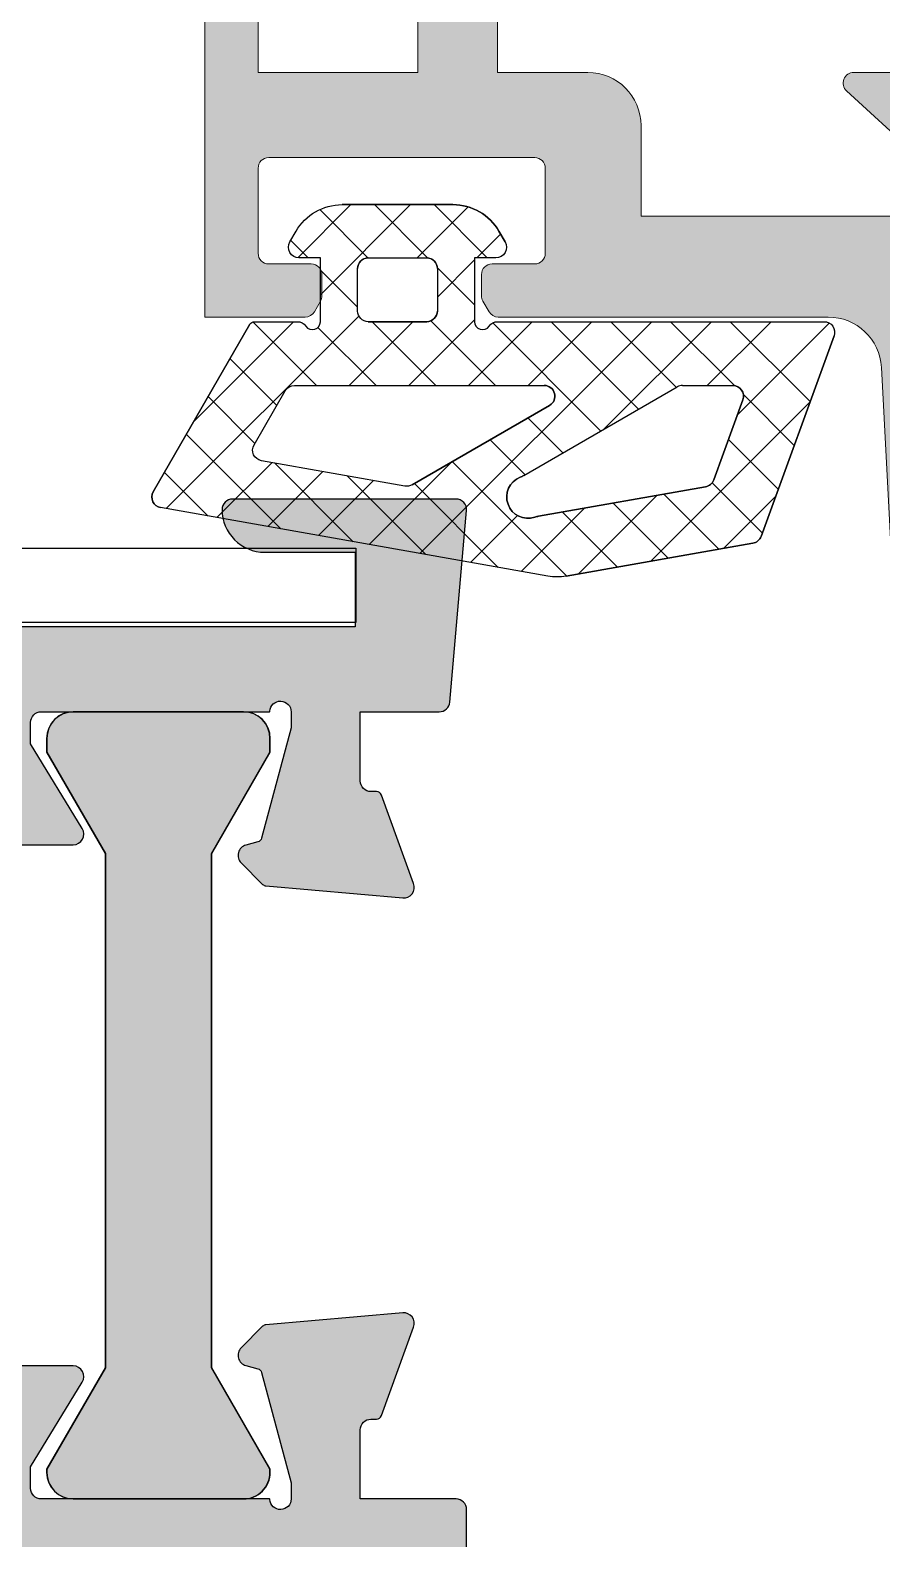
# Model space of a CAD drawing. Header units: millimetres. Extents: x 10785 to 11415, y 2273 to 2570.
# Drawn here: x 11037.8 to 11053.82, y 2416.03 to 2444.4 of the extents above; entities that cross this region are included whole.
import ezdxf

# ---------------------------------------------------------------- set-up
doc = ezdxf.new("R2010")
doc.units = ezdxf.units.MM
for name, color, linetype in [('aksesuar', 1, 'Continuous'), ('ALUMINIUM', 30, 'Continuous'), ('PROFIL', 7, 'Continuous')]:
    doc.layers.add(name, color=color, linetype=linetype)

# ---------------------------------------------------------------- blocks, each defined once
blk = doc.blocks.new('b')
h = blk.add_hatch(color=256)
h.set_gradient(color1=(214, 214, 214), color2=(219, 219, 219), one_color=1, tint=0.8600000143051147)
h.paths.add_polyline_path([(2646.547101994343, 1205.78941935912), (2646.284171005136, 1205.78941935912), (2646.284171005136, 1209.789420014771), (2647.447102328129, 1209.789420014771), (2647.765637000448, 1210.28942102805), (2648.084171672651, 1209.789420014771), (2649.247101133027, 1209.789420014771), (2649.565635805346, 1210.28942102805), (2649.884172340251, 1209.789420014771), (2651.484533965444, 1209.789420014771, 0.4144584005815912), (2651.684171145148, 1209.98994897796), (2651.684171145148, 1210.663027869394, 0.2906366341136341), (2651.568775114518, 1210.843722988641), (2649.984172170348, 1211.589420682343), (2649.984172170348, 1219.639419114741), (2651.484171845521, 1219.639419686943, 0.4149889046202579), (2651.684171145148, 1219.839948977959), (2651.684171145148, 1220.040256576753, 0.414009365229867), (2651.183683566902, 1220.539419448527), (2649.984172170348, 1220.539419448527), (2649.984172170348, 1221.639419442567), (2651.184171845533, 1221.639419686942, 0.414703886316654), (2651.684171145148, 1222.140256576752), (2651.684171145148, 1222.339948977959, 0.4134386449742135), (2651.484171845521, 1222.539419686943), (2648.684172516055, 1222.539419776353), (2648.684171845522, 1226.339419686945, 0.4142135623730951), (2648.484171845521, 1226.539419686945), (2617.467014562843, 1226.539419686945, 0.1995831311860368), (2617.3252287237, 1226.480475623301), (2616.442386010398, 1225.59763291003, 0.1982417804910131), (2616.384171845528, 1225.45657697447), (2616.384171505757, 1220.539419448527), (2618.268701791741, 1220.539419686945, 0.268859372195523), (2618.442245479393, 1220.640008477938), (2618.557800986988, 1220.840157804828, 0.1310469977491879), (2618.584171493837, 1220.939794764112), (2618.584171493837, 1221.339794764112, 0.4136643808691622), (2618.384171845544, 1221.539419686944), (2617.584173192539, 1221.539421475085), (2617.584173192539, 1224.675943957955, -0.1993239365105594), (2617.642455699094, 1224.817803937408), (2617.805197387868, 1224.980545626124, -0.1994547493340118), (2617.946913545348, 1225.039419686945), (2617.946912159539, 1225.039421117457), (2622.384171845544, 1225.039419686945, -0.4142135623730951), (2622.584171845544, 1224.839419686945), (2622.584172149429, 1224.839421457203), (2622.584172149429, 1221.539421475085), (2621.784171845538, 1221.539419686944, 0.4142135623730951), (2621.584171845537, 1221.339419686944), (2621.584171845539, 1220.939420548247, 0.1317438683313651), (2621.611002270236, 1220.839358214889), (2621.726436533735, 1220.639420180318, 0.2679499556816652), (2621.899641899341, 1220.539419686945), (2623.784170111037, 1220.539419448527), (2623.784170111037, 1221.639419442567), (2624.491351522542, 1221.639419686943, 0.2679506760184011), (2625.184174060287, 1222.039423522972), (2625.357799167129, 1222.340154621612, 0.5759384738389987), (2625.184171845532, 1222.639419686943), (2623.784170111037, 1222.639421469124), (2623.784170111037, 1224.839421457203), (2638.484173079349, 1224.839421457203), (2638.484173079349, 1222.639421469124), (2634.984173436947, 1222.639421469124), (2634.484172423638, 1222.139420455845), (2634.484172423638, 1219.738938810505, 0.4146286598288066), (2634.684936125244, 1219.539421147258), (2635.284936125249, 1219.539421147258, 0.4140747768093437), (2635.484170724936, 1219.740089193905), (2635.484170724936, 1221.039420461806), (2638.484173079349, 1221.039420461806), (2638.484173079349, 1210.288308909618, 0.4138983181613165), (2638.984744408129, 1209.789420014771), (2640.247103383131, 1209.789420014771), (2640.56563805545, 1210.28942102805), (2640.884172727652, 1209.789420014771), (2642.047100325442, 1209.789420014771), (2642.365634997644, 1210.28942102805), (2642.684173395253, 1209.789420014771), (2643.584170003749, 1209.789420014771), (2643.584170003749, 1208.089421039971), (2643.884171356745, 1207.789419686946), (2643.584170003749, 1207.489420196565), (2643.584170003749, 1205.78941935912), (2643.26563533143, 1205.289420208486), (2642.947100659258, 1205.78941935912), (2641.784173061438, 1205.78941935912), (2641.465638389149, 1205.289420208486), (2641.147099991656, 1205.78941935912), (2639.984172393837, 1205.78941935912), (2639.665637721636, 1205.289420208486), (2639.347103049345, 1205.78941935912), (2638.983599287282, 1205.78941935912, 0.4145288794315027), (2638.484173079349, 1205.288308909618), (2638.484173079349, 1194.539418912085), (2635.484170724936, 1194.539418912085), (2635.484170724936, 1195.840089193903, 0.4132334298319982), (2635.284171845538, 1196.039419686943), (2634.684171979644, 1196.039419686943, 0.4149181622605599), (2634.484172423638, 1195.838938810504), (2634.484172423638, 1189.939419275673), (2636.368701791661, 1189.939419686946, 0.2679499556808841), (2636.541907157266, 1190.039420180319), (2636.657591707413, 1190.239792624852, 0.1311052564870434), (2636.684171845522, 1190.339419686945), (2636.684171845522, 1190.739419403832, 0.4146747043699341), (2636.483857292658, 1190.939419439586), (2635.684171845532, 1190.939419686946, -0.4142135623730951), (2635.484171845531, 1191.139419686946), (2635.484171845531, 1192.739419546867, -0.4142137675073551), (2635.684171845532, 1192.939419686942), (2635.684170385248, 1192.939419767412), (2640.684171845533, 1192.939419686942, -0.4142135623730951), (2640.884171845533, 1192.739419686942), (2640.884172727652, 1192.739420107158), (2640.884171845533, 1191.139419686946, -0.4142135623730951), (2640.684171845533, 1190.939419686946), (2640.684173067457, 1190.939419439586), (2639.883857292681, 1190.939419439586, 0.4137529851687673), (2639.684171845543, 1190.739419686945), (2639.684171845545, 1190.339420089297, 0.1320589368773162), (2639.711126581615, 1190.239143385499), (2639.826436533752, 1190.0394201803, 0.2679499556516392), (2639.999641899346, 1189.939419686946), (2646.204198973456, 1189.939419275733, -0.3992223877262279), (2647.203735384241, 1188.991755598261), (2647.203736563541, 1188.991755715164), (2648.087499426541, 1172.128541211639, 0.3983628835058731), (2648.287203354332, 1171.939419686943), (2648.487203252274, 1171.939419686943, 0.2679493291720792), (2648.660408435093, 1172.039419686946, -0.5773502691498271), (2649.699638919599, 1172.03941968694, 0.2679491924248873), (2649.872844000354, 1171.939419686944), (2652.184172158458, 1171.939419584873), (2652.184172158458, 1169.739419596793), (2650.383981949874, 1169.739419596793, 0.4139354939131565), (2650.184171845533, 1169.539419686943, 0.4142135623723459), (2651.184171845533, 1168.539419686946), (2660.08417182845, 1168.539419686946, 0.4147801076305436), (2660.484171097552, 1168.940193236978), (2660.484171845532, 1171.839419686944, -0.4142135623730951), (2660.684171845533, 1172.039419686944), (2667.284171839668, 1172.039419686944, -0.4142135709698228), (2667.484171845538, 1171.839419686944), (2667.484172244854, 1171.839419754746), (2667.484172244854, 1169.739419596793), (2665.683981947468, 1169.739419596793, 0.4139354904074239), (2665.484171845521, 1169.539419686946, 0.4142135623730951), (2666.484171845521, 1168.539419686946), (2668.484171807524, 1168.539419686945, 0.4142136180198312), (2668.684171845522, 1168.739419686945), (2668.684171845521, 1173.339419677226, 0.4143631485069233), (2668.484069716845, 1173.539419660869), (2658.199539771982, 1173.539419660869, 0.2680989460242332), (2658.026329967267, 1173.439234386288), (2657.910967128028, 1173.239420316122, 0.1316534214684146), (2657.884171845527, 1173.139419686944), (2657.884171845527, 1172.739419715283, 0.4142136038745078), (2658.084171845528, 1172.539419686944), (2658.883896220697, 1172.539419497022, -0.4141706050509347), (2659.084171613045, 1172.3397246453), (2659.084171613045, 1170.139724645003, -0.4144850324566275), (2658.884291450138, 1169.939419722708), (2653.884291450138, 1169.939419722708, -0.4143887301055537), (2653.684171845544, 1170.139419686945), (2653.684171845544, 1172.339419653072, -0.4138099568549942), (2653.88389617335, 1172.539419496956), (2654.684171845533, 1172.539419686944, 0.4148996202468396), (2654.88417129714, 1172.739888042478), (2654.88417129714, 1173.139888042478, 0.1310578749696829), (2654.857376563065, 1173.239420316065), (2654.741653254017, 1173.439857686039, 0.2674080072588571), (2654.56859966431, 1173.539419660869), (2651.684171145148, 1173.539419660869), (2651.684171145148, 1174.936489199255, 0.2210008159641613), (2651.612729260214, 1175.089168886852), (2651.012383682206, 1175.592917976642, 0.6362782838734865), (2650.684171845544, 1175.439419686945), (2650.684170981236, 1174.139419572953), (2649.484171157041, 1174.139419572953), (2649.484171157041, 1189.939419275673), (2650.684170981236, 1189.939419275673), (2650.684171845544, 1188.639419686942, 0.6377071868712151), (2651.013006722184, 1188.486443955005), (2651.61272928638, 1188.989670508992, 0.222389035336705), (2651.684171145148, 1189.143408756666), (2651.684171145148, 1191.039419269713), (2651.184171994544, 1191.539419351669), (2650.184171845533, 1191.539419686944, -0.413685789843277), (2649.984172170348, 1191.739059234279), (2649.984172170348, 1203.989420554193), (2651.569331109418, 1204.735376987601, 0.2912393496214004), (2651.684171145148, 1204.916870086525), (2651.684171145148, 1205.58994897796, 0.4139687639710559), (2651.483809727356, 1205.78941935912), (2648.984172006439, 1205.78941935912), (2648.665637334146, 1205.289420208486), (2648.347100799241, 1205.78941935912), (2647.184171338835, 1205.78941935912), (2646.865636666662, 1205.289420208486)])
h.paths.add_polyline_path([(2648.484170993127, 1221.039420461806), (2647.384728572184, 1221.039420461806, -0.4150291059316938), (2647.184171845544, 1221.239419686943), (2647.184171338772, 1224.839869908579, 0.4135543810913977), (2646.984171845521, 1225.039419686945), (2640.184171887606, 1225.039419686945, 0.4148996269777279), (2639.984172393837, 1224.838951368891), (2639.984172393837, 1222.866230948378, 0.1988064529187521), (2640.015716178263, 1222.790718657281), (2641.424926065, 1221.381505047568, -0.6688741308650377), (2641.28472857218, 1221.039420461806), (2639.984172393837, 1221.039420461806), (2639.984172393837, 1211.589420682343), (2648.484170993127, 1211.589420682343)], flags=16)
h.paths.add_polyline_path([(2648.484170993127, 1203.989420554193), (2639.984172393837, 1203.989420554193), (2639.984172393837, 1194.539418912085), (2641.682926970519, 1194.539418912085, -0.4145782249375771), (2642.684171845532, 1193.539419686942), (2642.684173395253, 1193.539420610818), (2642.684173395253, 1191.839419773372), (2648.084434794812, 1191.839419773372, 0.6834650683983239), (2648.354703064243, 1192.534059907723), (2646.548906200195, 1194.192099609589, -0.682685391852462), (2646.683615120605, 1194.539418912085), (2648.484170993127, 1194.539418912085)], flags=16)
at = {"layer": 'ALUMINIUM', "color": 254, "linetype": 'Continuous', "lineweight": 15}
for p, q in [((2638.484173079349, 1194.539418912085), (2638.484173079349, 1205.289420208486)), ((2639.984172393837, 1194.539418912085), (2639.984172393837, 1203.989420554193)), ((2634.484172423638, 1189.939419275673), (2634.484172423638, 1195.839420429022)), ((2635.484170724936, 1195.839420429022), (2635.484170724936, 1194.539418912085)), ((2638.484173079349, 1194.539418912085), (2635.484170724936, 1194.539418912085)), ((2639.984172393837, 1194.539418912085), (2641.684171368724, 1194.539418912085)), ((2646.684170325643, 1194.539418912085), (2648.484170993127, 1194.539418912085)), ((2648.35470411674, 1192.534059754165), (2646.548905034847, 1194.192098921689)), ((2642.684173395253, 1193.539420610818), (2642.684173395253, 1191.839419773372)), ((2635.684170385248, 1192.939419767412), (2640.684173067457, 1192.939419767412)), ((2635.484170724936, 1192.739420107158), (2635.484170724936, 1191.139420031162)), ((2640.884172727652, 1192.739420107158), (2640.884172727652, 1191.139420031162)), ((2642.684173395253, 1191.839419773372), (2648.084171672651, 1191.839419773372)), ((2636.484172751552, 1190.939419439586), (2635.684170385248, 1190.939419439586)), ((2639.884170701152, 1190.939419439586), (2640.684173067457, 1190.939419439586)), ((2636.684172411747, 1190.739419779333), (2636.684172411747, 1190.339419527503)), ((2639.68417104084, 1190.739419779333), (2639.68417104084, 1190.339419527503)), ((2636.65737639863, 1190.239419697376), (2636.541907300539, 1190.039420037123)), ((2639.710967053928, 1190.239419697376), (2639.826436152048, 1190.039420037123)), ((2636.368703653432, 1189.939419275673), (2634.484172423638, 1189.939419275673)), ((2639.999643524446, 1189.939419275673), (2646.205105443843, 1189.939419275673)), ((2648.087477867848, 1172.12895257637), (2647.203736563541, 1188.991755715164))]:
    blk.add_line(p, q, dxfattribs=at)
for centre, radius, start, end in [((2641.684171845532, 1193.539419686942), 1, 0, 90), ((2646.684171845531, 1194.339419686943), 0.1999999999999932, 90, 227.4425899741136), ((2635.684171845532, 1192.739419686942), 0.2000000000000455, 90, 180), ((2640.684171845533, 1192.739419686942), 0.2000000000000455, 0, 90), ((2635.684171845532, 1191.139419686946), 0.2000000000000455, 180, 270), ((2640.684171845533, 1191.139419686946), 0.2000000000002728, 270, 0), ((2636.484171845521, 1190.739419686945), 0.2000000000000455, 0, 90), ((2639.884171845544, 1190.739419686945), 0.2000000000000455, 90, 180), ((2636.484171845521, 1190.339419686945), 0.2000000000002728, 330.0000000014182, 0), ((2639.884171845544, 1190.339419686945), 0.1999999999998922, 180, 209.9999999986435), ((2636.368701791661, 1190.139419686946), 0.2000000000000455, 270, 330.0000000014182), ((2639.999641899346, 1190.139419686946), 0.2000000000000455, 209.9999999985815, 270), ((2646.205105847132, 1188.939419686943), 1, 2.999999999979811, 90)]:
    blk.add_arc(centre, radius, start, end, dxfattribs=at)

msp = doc.modelspace()

# ---------------------------------------------------------------- hatches: boundary and pattern name
at = {"layer": 'aksesuar'}
h = msp.add_hatch(color=0, dxfattribs=at)
h.set_gradient(color1=(214, 214, 214), color2=(232, 232, 232), one_color=1, tint=0.9100000262260437)
edge = h.paths.add_edge_path(flags=16)
edge.add_line((11008.20849462309, 2466.596003947521), (11008.20849469682, 2473.680317644979))
edge.add_line((11008.20849469682, 2473.680317644979), (11016.7084942274, 2473.680317644979))
edge.add_line((11016.7084942274, 2473.680317644979), (11016.70849450573, 2465.730318440429))
edge.add_arc((11017.70849452383, 2465.730318650384), 1.000000018102195, 180.0000120295148, 270.0000013102825)
edge.add_line((11017.7084945467, 2464.730318632282), (11022.60849468232, 2464.730318878795))
edge.add_line((11022.60849468232, 2464.730318878795), (11022.60849468232, 2436.880318691039))
edge.add_line((11022.60849468232, 2436.880318691039), (11008.20849469682, 2436.880318691039))
edge.add_line((11008.20849469682, 2436.880318691039), (11008.20849469682, 2464.730318878795))
edge.add_line((11008.20849469682, 2464.730318878795), (11009.50849453665, 2464.73031863228))
edge.add_arc((11009.50849470617, 2464.930318522062), 0.199999889782173, 269.9999514335813, 405.000039459331)
edge.add_line((11009.64991588708, 2465.07173989776), (11008.26707318774, 2466.454582597106))
edge.add_arc((11008.40849481585, 2466.596003954071), 0.2000001927641131, 180.0000018764272, 224.9999450721918, ccw=False)
edge = h.paths.add_edge_path()
edge.add_line((11030.30952584752, 2435.580319036746), (11030.30952582306, 2436.408745598148))
edge.add_arc((11030.10952601782, 2436.408745693918), 0.1999998052354507, 359.9999725641396, 405.0000146371132)
edge.add_line((11030.25094720021, 2436.550166948564), (11029.47937428223, 2437.321739808353))
edge.add_arc((11029.33795370187, 2437.180320055141), 0.1999983178609902, 44.99983244286991, 90.00022060425665)
edge.add_line((11029.33795293182, 2437.380318373), (11024.20849452551, 2437.380317841673))
edge.add_line((11024.20849452551, 2437.380317841673), (11024.20849452551, 2442.83031882813))
edge.add_line((11024.20849452551, 2442.83031882813), (11027.30849461449, 2442.83031882813))
edge.add_line((11027.30849461449, 2442.83031882813), (11027.30849460249, 2442.630318471721))
edge.add_arc((11027.50849458449, 2442.630318538655), 0.1999999819971466, 180.0000191749564, 270.0000058402935)
edge.add_line((11027.50849460487, 2442.430318556657), (11027.91209189539, 2442.430318556657))
edge.add_arc((11027.91209204148, 2442.630317383766), 0.1999988271093372, 269.9999581501658, 290.0000765887024)
edge.add_line((11027.98049592021, 2442.442380053203), (11030.27689867629, 2443.278202214809))
edge.add_arc((11030.20849440527, 2443.466140884325), 0.2000002194849984, 290.0000510017593, 359.9999947951634)
edge.add_line((11030.40849462475, 2443.466140866156), (11030.40849462475, 2444.530318596145))
edge.add_arc((11030.2084946591, 2444.530318549608), 0.1999999656560184, 1.333185604823e-05, 110.0000224728425)
edge.add_line((11030.14009056846, 2444.718257014663), (11029.07689860384, 2444.331286819903))
edge.add_arc((11029.00849462526, 2444.519225383026), 0.2000000194856255, 179.9999747252757, 289.99998269942273, ccw=False)
edge.add_line((11028.80849460577, 2444.519225471251), (11028.80849460578, 2446.557113405152))
edge.add_arc((11028.60849445527, 2446.557113416416), 0.2000001505089236, 359.9999967731857, 419.999980316424)
edge.add_line((11028.70849459003, 2446.730318593163), (11028.40849460101, 2446.903523548346))
edge.add_arc((11028.30849497136, 2446.730320153106), 0.1999983551235012, 59.99985045010855, 90.00011060534418)
edge.add_line((11028.30849458528, 2446.930318508229), (11027.50849460487, 2446.930318508229))
edge.add_arc((11027.50849452417, 2446.730318586552), 0.1999999216779131, 89.99997687951365, 179.9999981051062)
edge.add_line((11027.30849460249, 2446.730318593166), (11027.30849460249, 2445.229389769958))
edge.add_arc((11027.50849333801, 2445.229389597393), 0.1999987355176738, 179.9999505634029, 195.0000481819571)
edge.add_line((11027.31530943768, 2445.177625953189), (11027.50167976971, 2444.482082455384))
edge.add_arc((11027.30849468154, 2444.430318559595), 0.1999999479965347, -105.00002972955252, 15.000029726042214, ccw=False)
edge.add_line((11027.25673078574, 2444.237133471428), (11026.56118724793, 2444.423503657907))
edge.add_arc((11026.5094226384, 2444.230316695903), 0.2000019427126058, 74.99991170595315, 89.99977080508609)
edge.add_line((11026.50942343845, 2444.430318638614), (11025.30756575878, 2444.430318638614))
edge.add_arc((11025.30756656562, 2444.230316588909), 0.2000020497068446, 90.00023113899996, 105.0000842587352)
edge.add_line((11025.255801942, 2444.423503657907), (11024.56025841511, 2444.237133471428))
edge.add_arc((11024.50849449483, 2444.430318502168), 0.1999998988620254, 179.9999609110746, 285.00004076145643, ccw=False)
edge.add_line((11024.30849459597, 2444.430318638614), (11024.30849458841, 2454.130318491736))
edge.add_line((11024.30849458841, 2454.130318491736), (11024.0084946324, 2454.430318447778))
edge.add_line((11024.0084946324, 2454.430318447778), (11024.30849458841, 2454.730318520236))
edge.add_line((11024.30849458841, 2454.730318520236), (11024.30849459597, 2464.430318526855))
edge.add_arc((11024.50849457538, 2464.430318558326), 0.1999999794122606, 74.99998931119421, 180.0000090158749, ccw=False)
edge.add_line((11024.56025841511, 2464.623503694041), (11025.255801942, 2464.437133274732))
edge.add_arc((11025.30756644014, 2464.630326223841), 0.2000076969871159, 255.0003864342208, 269.9998048118035)
edge.add_line((11025.30756575878, 2464.430318526855), (11026.50942343845, 2464.430318526855))
edge.add_arc((11026.50942276387, 2464.630326116872), 0.2000075900179658, 270.000193245225, 284.9996175999073)
edge.add_line((11026.56118724793, 2464.437133274732), (11027.25673078574, 2464.623503694041))
edge.add_arc((11027.30849461629, 2464.430318540626), 0.1999999941338569, -15.00000683314721, 105.00000683591281, ccw=False)
edge.add_line((11027.50167976971, 2464.378554710084), (11027.31530943768, 2463.683011212281))
edge.add_arc((11027.50849432496, 2463.63124743813), 0.1999997224676373, 164.9999890377828, 180.0000122092013)
edge.add_line((11027.30849460249, 2463.631247395512), (11027.30849460249, 2462.130318572304))
edge.add_arc((11027.50849461152, 2462.130318549851), 0.2000000090262032, 179.9999935678068, 269.9999980970359)
edge.add_line((11027.50849460487, 2461.930318540825), (11028.30849458528, 2461.930318540825))
edge.add_arc((11028.30849459597, 2462.130318296943), 0.19999975611761, 269.9999969383254, 300.0000420057357)
edge.add_line((11028.40849460101, 2461.957113500708), (11028.70849459003, 2462.130318572306))
edge.add_arc((11028.60849466615, 2462.303523627302), 0.1999999396273858, 299.9999848034581, 360.000004755378)
edge.add_line((11028.80849460578, 2462.303523643901), (11028.80849460577, 2464.341411694217))
edge.add_arc((11029.00849469715, 2464.341411679766), 0.2000000913812931, 70.00004671498402, 179.9999958600829, ccw=False)
edge.add_line((11029.07689860384, 2464.529350345565), (11030.14009056846, 2464.14238003439))
edge.add_arc((11030.20849460272, 2464.330318579958), 0.2000000220320927, 250.0000005925483, 359.9999969534209)
edge.add_line((11030.40849462475, 2464.330318569323), (11030.40849462475, 2465.394496299313))
edge.add_arc((11030.20849423575, 2465.394496162443), 0.20000038900795, 3.921039132336882e-05, 69.99991499294657)
edge.add_line((11030.27689867629, 2465.58243495066), (11028.52999142549, 2466.218256964371))
edge.add_arc((11028.4615884345, 2466.030324668442), 0.1999937924772159, 69.99966908294738, 90.00029617892324)
edge.add_line((11028.46158740067, 2466.230318460917), (11018.2084944733, 2466.230318193341))
edge.add_line((11018.2084944733, 2466.230318193341), (11018.20849456719, 2474.097475791376))
edge.add_arc((11018.00849479256, 2474.097475958022), 0.1999997746371274, 359.9999522592619, 404.9999946878386)
edge.add_line((11018.14991600255, 2474.238897141792), (11017.26707332369, 2475.121740053477))
edge.add_arc((11017.12565142177, 2474.980317109716), 0.200001508408171, 45.00021104481115, 89.99984200919765)
edge.add_line((11017.12565197326, 2475.180318618124), (11007.79133715555, 2475.180318618124))
edge.add_arc((11007.79133783825, 2474.980316792957), 0.2000018251681596, 90.00019557846437, 134.9997513687849)
edge.add_line((11007.64991580512, 2475.121740053476), (11006.76707335911, 2474.238897141793))
edge.add_arc((11006.90849272285, 2474.097476722773), 0.199997928380433, 134.9997862285208, 180.0002668284134)
edge.add_line((11006.70849479447, 2474.097475791376), (11006.70849479447, 2431.880318380451))
edge.add_arc((11006.90849460459, 2431.880318275505), 0.1999998101183915, 179.9999699352823, 270.0000300608094)
edge.add_line((11006.90849470952, 2431.680318465387), (11009.3930247217, 2431.680318465387))
edge.add_arc((11009.39302440654, 2431.880318432983), 0.1999999675967379, 270.0000902861591, 329.9999913124268)
edge.add_line((11009.56622944407, 2431.780318422922), (11009.68169972467, 2431.980318337984))
edge.add_arc((11009.50849447196, 2432.080317999681), 0.1999999797637138, 330.0001085627338, 360.0002181520684)
edge.add_line((11009.70849445172, 2432.080318761175), (11009.70849445172, 2432.480318591302))
edge.add_arc((11009.50849477695, 2432.480318831601), 0.1999996747649809, 359.9999311592696, 450.0000688425542)
edge.add_line((11009.50849453665, 2432.680318506366), (11008.30849458063, 2432.680318506365))
edge.add_arc((11008.30849462577, 2432.880318466573), 0.1999999602084073, 180.0000129329421, 269.9999870683606, ccw=False)
edge.add_line((11008.10849466556, 2432.880318421429), (11008.10849466556, 2435.18031837598))
edge.add_arc((11008.30849490378, 2435.180318518483), 0.2000002382224834, 90.00009257563721, 180.0000408240514, ccw=False)
edge.add_line((11008.30849458063, 2435.380318756705), (11015.10849448673, 2435.380318756705))
edge.add_arc((11015.10849422027, 2435.180318342351), 0.2000004143539902, 9.633863896851835e-06, 89.99992366593978, ccw=False)
edge.add_line((11015.30849463462, 2435.18031837598), (11015.30849463463, 2432.880318421429))
edge.add_arc((11015.10849449828, 2432.880318642715), 0.2000001363501512, 269.9999966909108, 359.99993660620976, ccw=False)
edge.add_line((11015.10849448673, 2432.680318506365), (11013.90849453072, 2432.680318506366))
edge.add_arc((11013.90849451173, 2432.480318610272), 0.1999998960938565, 89.9999945610427, 180.0000054345279)
edge.add_line((11013.70849461564, 2432.480318591302), (11013.70849461564, 2432.080318761175))
edge.add_arc((11013.90849518666, 2432.080318561371), 0.2000005710159491, 179.9999427606739, 209.9999794501604)
edge.add_line((11013.73528957552, 2431.980318337986), (11013.85075962322, 2431.780318422922))
edge.add_arc((11014.02396490264, 2431.880318851937), 0.2000003865495747, 210.0000779821392, 269.9999071180169)
edge.add_line((11014.02396457842, 2431.680318465388), (11017.20849452623, 2431.680318465387))
edge.add_arc((11017.20849447601, 2432.68031855658), 1.000000091193053, 270.0000028775161, 359.9999971229529)
edge.add_line((11018.2084945672, 2432.680318506366), (11018.20849456719, 2432.880318421429))
edge.add_arc((11018.00849498529, 2432.880318754588), 0.1999995819055291, 359.9999045568705, 450.0000954465168)
edge.add_line((11018.00849465212, 2433.080318336493), (11016.7084942274, 2433.080317695643))
edge.add_line((11016.7084942274, 2433.080317695643), (11016.70849450573, 2435.18031837598))
edge.add_arc((11016.90849501681, 2435.180318245635), 0.2000005110708021, 90.0001040391823, 179.9999626589296, ccw=False)
edge.add_line((11016.90849465364, 2435.380318756705), (11028.10952582603, 2435.380318756704))
edge.add_arc((11028.10952545268, 2435.180318380979), 0.2000003757250257, -1.43228510296467e-06, 89.99989304315648, ccw=False)
edge.add_line((11028.3095258284, 2435.18031837598), (11028.30952582841, 2433.380318674748))
edge.add_arc((11028.10952616313, 2433.380318424969), 0.1999996652840419, -90.00009657055381, 7.155647642775875e-05, ccw=False)
edge.add_line((11028.10952582603, 2433.180318759685), (11027.10952581416, 2433.180318759686))
edge.add_arc((11027.10952617488, 2432.98031839659), 0.2000003630961885, 90.00010333896131, 180.0000050499068)
edge.add_line((11026.90952581178, 2432.980318378962), (11026.90952581178, 2431.78031842292))
edge.add_arc((11027.10952588925, 2431.780318585323), 0.2000000774667868, 180.0000465249702, 269.9999784876742)
edge.add_line((11027.10952581416, 2431.580318507856), (11028.0084945895, 2431.580318381095))
edge.add_line((11028.0084945895, 2431.580318381095), (11028.00849459626, 2430.280318594284))
edge.add_arc((11027.8084948205, 2430.280318454976), 0.1999997757543382, -90.00006492198332, 3.9908948110678466e-05, ccw=False)
edge.add_line((11027.80849459388, 2430.080318679221), (11027.70540720303, 2430.080318679218))
edge.add_arc((11027.7054075586, 2429.980318157774), 0.1000005214450011, 90.0002037280884, 159.9997838288908)
edge.add_line((11027.61143793557, 2430.014520704989), (11027.00513706499, 2428.348722478944))
edge.add_arc((11027.19307584843, 2428.280318553824), 0.2000002082289846, 160.0000532791735, 274.9999197526612)
edge.add_line((11027.21050673608, 2428.081079382355), (11029.78239238491, 2428.306090325808))
edge.add_arc((11029.77367653924, 2428.405709576246), 0.09999980511861971, 275.000165862891, 315.0003342309233)
edge.add_line((11029.84438749204, 2428.334999448416), (11030.2482854164, 2428.738897372762))
edge.add_arc((11030.1068642727, 2428.880318651379), 0.1999997948232684, 314.9999726683371, 435.000043259533)
edge.add_line((11030.15862788276, 2429.073503657534), (11029.93555690981, 2429.13327550185))
edge.add_arc((11029.96143860225, 2429.229868034213), 0.09999989655781079, 195.0001258995036, 255.0001099165716, ccw=False)
edge.add_line((11029.86484617641, 2429.203985944227), (11029.30849470951, 2431.280318890715))
edge.add_line((11029.30849470951, 2431.280318890715), (11029.30849462625, 2431.580318507856))
edge.add_arc((11029.50849461203, 2431.580318564654), 0.1999999857850074, 2.7640512447484866, 180.0000162713492, ccw=False)
edge.add_arc((11029.71838349181, 2431.590451874546), 0.01013336668925284, 182.7642286837663, 269.9997099986193)
edge.add_line((11029.71838344052, 2431.580318507857), (11034.0084946093, 2431.580318507857))
edge.add_arc((11034.00849472305, 2431.380318706566), 0.1999998012912466, -3.259351370843433e-05, 90.00003258856322, ccw=False)
edge.add_line((11034.20849452434, 2431.380318592793), (11034.20849452435, 2430.980318762667))
edge.add_arc((11034.19836152657, 2430.980318246058), 0.01013299778946678, -31.399337542226817, 0.0029211032851890195, ccw=False)
edge.add_line((11034.20701061595, 2430.975038956611), (11033.23615393416, 2429.384520487472))
edge.add_arc((11033.40686398767, 2429.280318552364), 0.199999914120992, 148.5999820492299, 270.0000211534528)
edge.add_line((11033.40686406151, 2429.080318638243), (11034.36381669908, 2429.080318638241))
edge.add_arc((11034.36381712222, 2430.080317803292), 0.9999991650511272, 269.999975755388, 328.6000269772752)
edge.add_line((11035.21736745214, 2429.559309008355), (11036.00849496951, 2430.855382476951))
edge.add_line((11036.00849496951, 2430.855382476951), (11036.79962169755, 2429.559309008355))
edge.add_arc((11037.65317211605, 2430.080317961141), 0.9999993229000868, 211.399978098034, 270.0000191686776)
edge.add_line((11037.6531724506, 2429.080318638241), (11038.61012508817, 2429.08031863824))
edge.add_arc((11038.61012517554, 2429.280318610091), 0.1999999718508985, 269.9999749704324, 391.3999884802899)
edge.add_line((11038.78083533192, 2429.384520487471), (11037.80997853371, 2430.975038956613))
edge.add_arc((11037.8186287985, 2430.980318576403), 0.01013417317450035, 179.998946915125, 211.3974694609226, ccw=False)
edge.add_line((11037.80849462532, 2430.980318762667), (11037.80849462532, 2431.380318592793))
edge.add_arc((11038.00849450739, 2431.380318625791), 0.1999998820663079, 89.99999055078041, 180.0000094531279, ccw=False)
edge.add_line((11038.00849454037, 2431.580318507857), (11042.2986057674, 2431.580318507856))
edge.add_arc((11042.29860570522, 2431.590451874496), 0.01013336663961845, 270.0003515467041, 357.2357715968679)
edge.add_arc((11042.50849450511, 2431.580318650488), 0.1999999019037644, -4.08609358260037e-05, 177.2359722129198, ccw=False)
edge.add_line((11042.70849440702, 2431.580318507856), (11042.70849383261, 2431.280318890715))
edge.add_line((11042.70849383261, 2431.280318890715), (11042.15214279867, 2429.203985944227))
edge.add_arc((11042.05555094908, 2429.229867351444), 0.09999916322724345, 284.99983346697843, 345.00016651607166, ccw=False)
edge.add_line((11042.08143235627, 2429.13327550185), (11041.85836126692, 2429.073503657533))
edge.add_arc((11041.9101249653, 2428.880318627711), 0.1999998405419844, 104.9999794252092, 225.0000046457193)
edge.add_line((11041.76870373329, 2428.738897372761), (11042.17260165765, 2428.334999448415))
edge.add_arc((11042.24331282409, 2428.405709981749), 0.1000002429201152, 224.9997435017384, 264.9996327748808)
edge.add_line((11042.23459659015, 2428.306090325807), (11044.80648242816, 2428.081079382355))
edge.add_arc((11044.82391336038, 2428.280318519639), 0.2000001780598161, 265.0000666722127, 379.9999602881097)
edge.add_line((11045.01185209927, 2428.348722478944), (11044.40555135964, 2430.014520704989))
edge.add_arc((11044.31158155797, 2429.980317902645), 0.1000007765747484, 20.0003185249292, 89.99986067589664)
edge.add_line((11044.31158180114, 2430.080318679219), (11044.20849470133, 2430.08031867922))
edge.add_arc((11044.20849424534, 2430.280318138315), 0.1999994590958418, 179.9998693746543, 270.0001306296448, ccw=False)
edge.add_line((11044.00849478625, 2430.280318594283), (11044.00849534949, 2431.580318381095))
edge.add_line((11044.00849534949, 2431.580318381095), (11045.49353549757, 2431.580318507856))
edge.add_arc((11045.49353547083, 2431.780318232406), 0.1999997245502889, 270.0000076607801, 355.0000849254148)
edge.add_line((11045.69277416188, 2431.762887403181), (11046.00773361747, 2435.362887271306))
edge.add_arc((11045.80849434322, 2435.38031834494), 0.2000003268293402, 355.0000297350587, 449.9999586709729)
edge.add_line((11045.80849448749, 2435.58031867177), (11041.60952579715, 2435.58031867177))
edge.add_arc((11041.60952602259, 2435.380318464091), 0.2000002076785907, 90.00006458277251, 179.9999753574768)
edge.add_arc((11042.20952567718, 2435.380318493061), 0.7999998622696126, 179.9999959141397, 270.0000236944742)
edge.add_line((11042.20952600802, 2434.580318630791), (11043.9095255621, 2434.580318872833))
edge.add_line((11043.9095255621, 2434.580318872833), (11043.9095255621, 2433.180319388414))
edge.add_line((11043.9095255621, 2433.180319388414), (11030.30952584752, 2433.180319388414))
edge.add_line((11030.30952584752, 2433.180319388414), (11030.30952584752, 2434.580318872833))
edge.add_line((11030.30952584752, 2434.580318872833), (11031.60952585303, 2434.580318630791))
edge.add_arc((11031.60952588348, 2434.780318578178), 0.1999999473863352, 269.9999912772942, 404.9999996186369)
edge.add_line((11031.75094720346, 2434.92173989627), (11031.15094722543, 2435.521740107122))
edge.add_arc((11031.00952512658, 2435.380316687932), 0.2000019838385846, 45.0002674599153, 89.99981894113252)
edge.add_line((11031.0095257586, 2435.580318671769), (11030.30952584752, 2435.580319036746))
h = msp.add_hatch(color=0, dxfattribs=at)
h.set_gradient(color1=(214, 214, 214), color2=(232, 232, 232), one_color=1, tint=0.9100000262260437)
h.paths.add_polyline_path([(11031.20849474152, 2415.280318130756), (11043.80849382662, 2415.280318130756), (11043.80849382662, 2412.080319841409), (11031.20849474152, 2412.080319841409)], flags=16)
edge = h.paths.add_edge_path()
edge.add_line((11045.30849469982, 2412.246003513152), (11045.30849469982, 2414.714633043605))
edge.add_arc((11045.50849568807, 2414.714633173216), 0.2000009882449164, 135.0001493210299, 180.0000371308625, ccw=False)
edge.add_line((11045.36707326447, 2414.856054859682), (11045.94991583791, 2415.43889696745))
edge.add_arc((11045.80849518067, 2415.580317922269), 0.1999992218891973, 314.9999397187818, 360.0002467333712)
edge.add_line((11046.00849440256, 2415.580318783528), (11046.00849440256, 2416.580318358844))
edge.add_arc((11045.80849520857, 2416.580319079923), 0.1999991939860587, 359.9997934253327, 450.0002065766216)
edge.add_line((11045.80849448749, 2416.780318273908), (11044.00849534949, 2416.780317445302))
edge.add_line((11044.00849534949, 2416.780317445302), (11044.00849478625, 2418.080318187481))
edge.add_arc((11044.20849370171, 2418.080319187082), 0.1999989154658077, 89.99971363005602, 180.000286366166, ccw=False)
edge.add_line((11044.20849470133, 2418.280318102545), (11044.31158180114, 2418.280318102544))
edge.add_arc((11044.31158086944, 2418.380319620375), 0.1000015178351991, 270.0005338123721, 339.9996680211538)
edge.add_line((11044.40555135964, 2418.346116542435), (11045.01185209927, 2420.011914302821))
edge.add_arc((11044.82391369278, 2420.080318517184), 0.1999999529419976, 339.9999384805492, 455.0000345591284)
edge.add_line((11044.80648242816, 2420.279557399409), (11042.23459659015, 2420.054546455956))
edge.add_arc((11042.24331151899, 2419.954928459801), 0.09999847570141156, 94.99970518450229, 135.0002115420544)
edge.add_line((11042.17260165765, 2420.02563779901), (11041.76870373329, 2419.621740340324))
edge.add_arc((11041.91012566223, 2419.480318734415), 0.2000005815085163, 135.0000654371981, 254.9998707553048)
edge.add_line((11041.85836126692, 2419.28713312423), (11042.08143235627, 2419.227361279914))
edge.add_arc((11042.05555213753, 2419.130770618769), 0.0999977076864787, 14.999351980353424, 75.00064803770192, ccw=False)
edge.add_line((11042.15214279867, 2419.156650837538), (11042.70849383261, 2417.080318798328))
edge.add_line((11042.70849383261, 2417.080318798328), (11042.70849440702, 2416.780318273907))
edge.add_arc((11042.50849450512, 2416.780318449727), 0.1999999019000549, 182.7640277860985, 359.99994963127915, ccw=False)
edge.add_arc((11042.29860627022, 2416.77018548407), 0.01013278985038933, 2.762923351851081, 90.00284320685742)
edge.add_line((11042.2986057674, 2416.780318273908), (11038.00849454037, 2416.780318273908))
edge.add_arc((11038.00849505103, 2416.980318699616), 0.2000004257085615, 180.0001462881533, 269.9998537076779, ccw=False)
edge.add_line((11037.80849462532, 2416.980318188972), (11037.80849462532, 2417.380318950421))
edge.add_arc((11037.81862982688, 2417.380318381962), 0.01013520157864629, 148.6041644471086, 179.9967864203196, ccw=False)
edge.add_line((11037.80997853371, 2417.385598290815), (11038.78083533192, 2418.976116294293))
edge.add_arc((11038.61012491341, 2419.080318330721), 0.2000002784646157, 328.6000117549943, 449.999949932537)
edge.add_line((11038.61012508817, 2419.280318609185), (11037.6531724506, 2419.280318609183))
edge.add_arc((11037.65317260713, 2418.280318411179), 1.000000198004159, 90.0000089684474, 148.5999937647947)
edge.add_line((11036.79962169755, 2418.801328239069), (11036.00849496951, 2417.505255212093))
edge.add_line((11036.00849496951, 2417.505255212093), (11035.21736745214, 2418.801328239069))
edge.add_arc((11034.36381663115, 2418.280318569047), 1.000000040135673, 31.40000115927859, 89.99999610810461)
edge.add_line((11034.36381669908, 2419.280318609183), (11033.40686406151, 2419.280318609184))
edge.add_arc((11033.4068642498, 2419.080318388451), 0.200000220732716, 90.0000539434561, 211.4000177167692)
edge.add_line((11033.23615393416, 2418.976116294293), (11034.20701061596, 2417.385598290815))
edge.add_arc((11034.19836049863, 2417.380318712467), 0.01013402572233222, 0.0013453477728262442, 31.39770378479892, ccw=False)
edge.add_line((11034.20849452435, 2417.380318950421), (11034.20849452434, 2416.980318188972))
edge.add_arc((11034.00849417941, 2416.980318618838), 0.2000003449310568, 270.0001231524672, 359.99987685274385, ccw=False)
edge.add_line((11034.0084946093, 2416.780318273908), (11029.71838344052, 2416.780318273908))
edge.add_arc((11029.71838292681, 2416.770185484028), 0.01013278989277568, 89.99709524721001, 177.237076422854)
edge.add_arc((11029.50849461203, 2416.780318535562), 0.199999985785062, 180.0000749585915, 357.2359487555712, ccw=False)
edge.add_line((11029.30849462625, 2416.780318273907), (11029.30849470951, 2417.080318798328))
edge.add_line((11029.30849470951, 2417.080318798328), (11029.86484617641, 2419.156650837538))
edge.add_arc((11029.96143741378, 2419.130769936024), 0.09999844098764607, 104.9994085759403, 165.000355606879, ccw=False)
edge.add_line((11029.93555690981, 2419.227361279914), (11030.15862788276, 2419.28713312423))
edge.add_arc((11030.10686357577, 2419.48031871075), 0.200000535792359, 285.0001065615136, 404.999957247146)
edge.add_line((11030.2482854164, 2419.621740340324), (11029.84438749204, 2420.02563779901))
edge.add_arc((11029.77367784432, 2419.954928865286), 0.09999803792326367, 44.99971072568737, 85.00049617673275)
edge.add_line((11029.78239238491, 2420.054546455956), (11027.21050673608, 2420.279557399409))
edge.add_arc((11027.19307551602, 2420.080318483004), 0.199999983107674, 84.99997901449547, 200.0000479536698)
edge.add_line((11027.00513706499, 2420.011914302821), (11027.61143793557, 2418.346116542435))
edge.add_arc((11027.70540824713, 2418.380319365246), 0.1000012627067818, 200.0002296253176, 269.9994017811615)
edge.add_line((11027.70540720303, 2418.280318102544), (11027.80849459388, 2418.280318102545))
edge.add_arc((11027.80849536414, 2418.080318870429), 0.1999992321170778, -0.00019565116679132188, 90.0002206631599, ccw=False)
edge.add_line((11028.00849459626, 2418.080318187481), (11028.0084945895, 2416.780317445302))
edge.add_line((11028.0084945895, 2416.780317445302), (11026.90849459549, 2416.780317445302))
edge.add_line((11026.90849459549, 2416.780317445302), (11026.90849459776, 2415.645533450838))
edge.add_arc((11027.40849526296, 2415.645533285292), 0.5000006652024647, 179.9999810297891, 232.32038205778)
edge.add_line((11027.10287208817, 2415.249812246888), (11027.78624560344, 2414.722030506085))
edge.add_arc((11027.90849475206, 2414.880318592599), 0.1999999316746555, 232.3203519759791, 389.4070338137598)
edge.add_line((11028.08272540046, 2414.978520699635), (11027.96797224427, 2415.182116360782))
edge.add_arc((11028.14220266316, 2415.280318506214), 0.1999997505760099, 69.99986177046122, 209.4070756821378, ccw=False)
edge.add_line((11028.21060705992, 2415.46825663096), (11029.33790409424, 2415.057954761304))
edge.add_arc((11029.20849403513, 2414.574991435286), 0.5000005376770289, -1.9942047288168396e-05, 74.99995285504332, ccw=False)
edge.add_line((11029.7084945728, 2414.574991261259), (11029.7084945728, 2412.385645295498))
edge.add_arc((11029.20849494161, 2412.385645357223), 0.4999996311921844, 284.99996743850045, 359.9999929268315, ccw=False)
edge.add_line((11029.33790409424, 2411.902682726776), (11028.16025839966, 2411.58713313466))
edge.add_arc((11028.10849490165, 2411.780318685591), 0.2000002920365989, 180.0000432334813, 284.9998853416603, ccw=False)
edge.add_line((11027.90849460962, 2411.780318534678), (11027.90849460962, 2412.080318872934))
edge.add_arc((11027.70849462582, 2412.080318553036), 0.1999999838090135, 9.164410622742743e-05, 120.0000140304591)
edge.add_line((11027.6084945915, 2412.253523595283), (11027.15849459347, 2411.993715580436))
edge.add_arc((11027.4084932225, 2411.560703675027), 0.4999986247437767, 119.9999095815023, 180.0000953169697)
edge.add_line((11026.90849459776, 2411.560702843232), (11026.90849459549, 2410.580316801572))
edge.add_line((11026.90849459549, 2410.580316801572), (11046.0084938147, 2410.580316801572))
edge.add_line((11046.0084938147, 2410.580316801572), (11046.00849440256, 2411.380318704552))
edge.add_arc((11045.80849770484, 2411.38031968004), 0.1999966977189369, 359.9997205385771, 405.0003598120402)
edge.add_line((11045.94991583791, 2411.521739589307), (11045.36707326447, 2412.104582628397))
edge.add_arc((11045.5084938866, 2412.246003568674), 0.1999991867835041, 180.0000159057503, 225.0000644462555, ccw=False)
at = {"layer": 'PROFIL', "ltscale": 10, "true_color": 0xfed100}
h = msp.add_hatch(color=40, dxfattribs=at)
h.paths.add_polyline_path([(11032.83029195671, 2419.446343799138), (11032.83029195671, 2429.114293550158), (11033.93029195081, 2431.019548569824), (11033.93029186343, 2431.080318720198, 0.4139726169145101), (11033.43070294848, 2431.580318381095), (11033.43029183431, 2431.58031855011), (11030.2302918372, 2431.580318550111), (11030.22988072183, 2431.580318381095, 0.4139726682073495), (11029.73029184483, 2431.080318720198), (11029.73029186771, 2431.019548569824), (11030.83029162889, 2429.114293550158), (11030.83029162889, 2419.446343799138), (11029.73029186771, 2417.541088779475), (11029.73029184485, 2417.280318532816, 0.4142135586483298), (11030.23029184468, 2416.78031855011), (11033.43029182691, 2416.78031855011, 0.4142135067089411), (11033.93029186348, 2417.280318532816), (11033.93029195081, 2417.541088779475)])
h.paths.add_polyline_path([(11041.2101252638, 2419.246344138885), (11041.2101252638, 2428.914293889904), (11042.31012432652, 2430.819548909569), (11042.31012490936, 2431.080318076192, 0.4139733056116887), (11041.81053621072, 2431.580318381095), (11041.8101250962, 2431.58031855011), (11038.610125114, 2431.58031855011), (11038.60971399902, 2431.580318381095, 0.4139726005415348), (11038.11012506541, 2431.080318710884), (11038.11012494199, 2430.819548909569), (11039.210124936, 2428.914293889904), (11039.210124936, 2419.246344138885), (11038.11012494199, 2417.34108911922), (11038.11012506538, 2417.280317912478, 0.4142130330379211), (11038.61012510652, 2416.78031848106), (11041.81012510359, 2416.78031848106, 0.4142154781144022), (11042.31012490929, 2417.280321518133), (11042.31012432652, 2417.34108911922)])
h = msp.add_hatch(color=40, dxfattribs=at)
h.paths.add_polyline_path([(11032.83512489462, 2419.445575566748), (11032.83512489462, 2429.113525317769), (11033.93512488872, 2431.018780337433), (11033.93512480134, 2431.079550487807, 0.4139726169145101), (11033.43553588638, 2431.579550148705), (11033.43512477222, 2431.57955031772), (11030.23512477511, 2431.579550317721), (11030.23471365974, 2431.579550148705, 0.4139726682073495), (11029.73512478274, 2431.079550487808), (11029.73512480562, 2431.018780337433), (11030.83512456679, 2429.113525317769), (11030.83512456679, 2419.445575566748), (11029.73512480562, 2417.540320547084), (11029.73512478276, 2417.279550300426, 0.4142135586483298), (11030.23512478259, 2416.77955031772), (11033.43512476482, 2416.77955031772, 0.4142135067089411), (11033.93512480138, 2417.279550300426), (11033.93512488872, 2417.540320547084)])
h.paths.add_polyline_path([(11041.21495820171, 2419.245575906496), (11041.21495820171, 2428.913525657514), (11042.31495726443, 2430.818780677179), (11042.31495784727, 2431.079549843802, 0.4139733056116887), (11041.81536914863, 2431.579550148705), (11041.81495803411, 2431.57955031772), (11038.6149580519, 2431.57955031772), (11038.61454693693, 2431.579550148705, 0.4139726005415348), (11038.11495800332, 2431.079550478493), (11038.1149578799, 2430.818780677179), (11039.21495787391, 2428.913525657514), (11039.21495787391, 2419.245575906495), (11038.1149578799, 2417.34032088683), (11038.11495800329, 2417.279549680089, 0.4142130330379211), (11038.61495804443, 2416.77955024867), (11041.8149580415, 2416.77955024867, 0.4142154781144022), (11042.3149578472, 2417.279553285744), (11042.31495726443, 2417.34032088683)])

# ---------------------------------------------------------------- linework, layer by layer
at = {"linetype": 'ByBlock'}
msp.add_lwpolyline([(11043.92474980112, 2434.656856081698), (11043.92474980112, 2434.656856081698), (11043.92474980112, 2433.256856081699), (11043.92474980112, 2433.256856081699), (11030.32474980113, 2433.256856081699), (11030.32474980113, 2434.656856081698)], close=True, dxfattribs=at)
at = {"layer": 'aksesuar', "color": 35}
for p, q in [((11042.83206870237, 2440.117011476425), (11043.83037266833, 2441.115315442378)), ((11044.15166355146, 2440.115213621307), (11043.24476919879, 2441.022107973971)), ((11043.25805741853, 2439.420468177448), (11044.95290491148, 2441.115315670393)), ((11045.7497670814, 2441.115315409061), (11043.66634632792, 2441.115315409061)), ((11045.27479500302, 2440.114614184879), (11044.27409365539, 2441.115315532509)), ((11045.07543708847, 2440.115315832255), (11046.03414820933, 2441.074026953112)), ((11046.39662502656, 2440.115316176471), (11045.39662544251, 2441.115315760523)), ((11043.02902917825, 2440.115315979382), (11042.7010218605, 2440.443323297129)), ((11046.19796944782, 2440.115316176471), (11046.64587135815, 2440.563218086797)), ((11046.73126186576, 2440.415315666851), (11046.61579276766, 2440.615316258427)), ((11044.15805857029, 2440.115316176471), (11045.25805856433, 2440.115316176471)), ((11045.45805682387, 2439.375403552518), (11046.15805522774, 2440.075401956387)), ((11043.95805682387, 2439.186288333761), (11043.25805796689, 2439.886287190742)), ((11046.15805638904, 2439.231352798855), (11045.4573551765, 2439.932054011404)), ((11045.45805822458, 2439.915315584894), (11045.45805822458, 2439.115316012558)), ((11040.35977344207, 2435.399652185852), (11043.98149350952, 2439.021372253304)), ((11044.92050099101, 2437.71531570453), (11046.1580567722, 2438.952871485713)), ((11046.55156138648, 2437.715315786279), (11045.33582311963, 2438.931054053136)), ((11041.93422790017, 2438.865315505918), (11040.11557097878, 2435.715316200312)), ((11040.88418843352, 2437.046599192437), (11042.75290507334, 2438.915315832254)), ((11043.18396550987, 2437.715315617494), (11041.98912423203, 2438.910156895337)), ((11044.30649746874, 2437.715315673756), (11043.21334021796, 2438.808472924538)), ((11043.79796891962, 2437.715315648268), (11044.99796878958, 2438.915315518225)), ((11044.15805857029, 2438.915315420982), (11045.25805856433, 2438.915315420982)), ((11045.42902942761, 2437.715315730017), (11044.22902935191, 2438.915315805719)), ((11045.12882147017, 2434.556040138283), (11049.48809716414, 2438.915315832255)), ((11046.04303306241, 2437.715315760792), (11047.24303313387, 2438.915315832254)), ((11048.53100267491, 2436.858406512984), (11046.49886828475, 2438.890540903144)), ((11047.16556513381, 2437.715315817054), (11048.36556514901, 2438.915315832255)), ((11049.24265969658, 2437.269281506454), (11047.59662537078, 2438.915315832255)), ((11048.58475204411, 2436.889438697092), (11050.61062917927, 2438.915315832255)), ((11049.95431671824, 2437.680156499923), (11048.71915738591, 2438.915315832254)), ((11051.04373333852, 2437.713271894778), (11049.84168940105, 2438.915315832255)), ((11050.53316095897, 2437.715315596815), (11051.73316119441, 2438.915315832255)), ((11052.46747930198, 2437.412057946455), (11050.96422141618, 2438.915315832255)), ((11051.0977792477, 2437.157401870416), (11052.82893215213, 2438.888554774843)), ((11051.54516394582, 2434.878017158862), (11052.91692759242, 2438.646911980268)), ((11042.43831894658, 2437.338430165648), (11041.55985771167, 2438.216891400557)), ((11042.02744371248, 2436.626773384614), (11041.14898218582, 2437.505234911272)), ((11042.77138258662, 2437.715315596815), (11047.46880228963, 2437.715315596815)), ((11047.08411391225, 2436.023045668062), (11049.96880363073, 2437.688520515021)), ((11050.06880159821, 2437.715315596815), (11051.01521159854, 2437.715315596815)), ((11052.167935932, 2436.589069301297), (11051.21316927992, 2437.543835953377)), ((11044.98148556199, 2435.848322102484), (11047.5688039824, 2437.34211042678)), ((11049.47422101141, 2434.411311618993), (11052.46319424695, 2437.400284854534)), ((11050.65449173894, 2435.939479956087), (11051.20315249409, 2437.446912156101)), ((11047.81934565325, 2436.447531519515), (11047.16050064949, 2437.106376523274)), ((11042.51290764079, 2435.018777441172), (11040.73810665998, 2436.793578421987)), ((11047.10768863159, 2436.036656526046), (11046.44884371856, 2436.695501439076)), ((11051.86839256203, 2435.766080656139), (11050.93214558318, 2436.702327634989)), ((11041.31358304769, 2435.230929776339), (11042.34904664053, 2436.266393369182)), ((11042.26739265331, 2435.062207366825), (11043.30285622609, 2436.097670939609)), ((11043.8766820393, 2434.777535057791), (11042.3961572796, 2436.258059817493)), ((11044.17501186455, 2434.724762547797), (11045.73171863278, 2436.281469316026)), ((11047.88986605019, 2434.13194709231), (11045.73718678762, 2436.284626354879)), ((11041.14913324228, 2435.260019824551), (11040.32723113413, 2436.081921932702)), ((11043.22120225893, 2434.893484957311), (11044.25666581165, 2435.928948510036)), ((11045.24045643782, 2434.536292674411), (11043.75993171913, 2436.016817393104)), ((11046.60423083633, 2434.295050291031), (11045.02552985668, 2435.873751270681)), ((11047.36274700012, 2435.257513412889), (11050.50128172483, 2435.810922050532)), ((11051.56884919205, 2434.943092010982), (11050.62547770599, 2435.886463497041)), ((11048.11138407389, 2434.171006696602), (11049.59074773607, 2435.650370358787)), ((11050.75267214121, 2434.636737046693), (11049.71681055319, 2435.672598634709)), ((11050.83705794894, 2434.651616541385), (11051.82082141705, 2435.635380009495)), ((11046.08263107579, 2434.38731772877), (11046.96528807161, 2435.269974724592)), ((11047.03644068141, 2434.218595319256), (11048.22791079855, 2435.410065436396)), ((11048.84413474719, 2434.300210410438), (11047.80827315918, 2435.336071998453)), ((11049.7984034442, 2434.468473728565), (11048.76254185618, 2435.504335316581)), ((11047.88170601573, 2434.130507858154), (11051.39195393171, 2434.74946018463))]:
    msp.add_line(p, q, dxfattribs=at)
for points in [[(11052.91692937985, 2438.646911886568), (11051.54516397142, 2434.878017402133, -0.267949129019811), (11051.39195513131, 2434.749459886156), (11047.88170511035, 2434.130508098429, -0.0876270044400198), (11047.53386797046, 2434.130603568013), (11047.53386820998, 2434.130603784379), (11040.25394011329, 2435.418373379405, -0.5203929065541278), (11040.11557289784, 2435.715315996152), (11040.11557097878, 2435.715316200312), (11041.93422619848, 2438.865315914204, -0.2679489388780453), (11042.02082869154, 2438.915315832254), (11042.82082879436, 2438.915315832254, -0.2453925476944366), (11042.98495905287, 2438.82960154654, 0.7342378347435479), (11043.25805682387, 2438.915315832254), (11043.2580582365, 2440.115316176471), (11042.85805682387, 2440.115315832255, -0.5773486475742322), (11042.68485125663, 2440.415314989636), (11042.80031916945, 2440.615311281254, -0.2679506005139139), (11043.66634720073, 2441.115315832255), (11043.66634632792, 2441.115315409061), (11045.749766447, 2441.115315832255, -0.2679504959640689), (11046.6157942832, 2440.615311619165), (11046.61579276766, 2440.615316258427), (11046.73126239111, 2440.415314989636, -0.5773486475742298), (11046.55805682387, 2440.115315832255), (11046.55805821862, 2440.115316176471), (11046.15805517282, 2440.115316176471), (11046.15805682387, 2438.915315832254, 0.7342378347431479), (11046.43115459487, 2438.82960154654, -0.2453926839565768), (11046.5952849562, 2438.915315832254), (11052.7289908389, 2438.915315832254, -0.5205668889556891)], [(11045.25805682387, 2438.915315832254), (11045.25805856433, 2438.915315420982), (11044.15805682387, 2438.915315832254, -0.4142135623730952), (11043.95805682387, 2439.115315832255), (11043.95805682387, 2439.915315422472, -0.4142141624851338), (11044.15805682387, 2440.115315832255), (11045.25805676129, 2440.115315832255, -0.414213654026158), (11045.45805682387, 2439.915315832254), (11045.45805682387, 2439.115316182432, -0.4142140751961099)], [(11047.56880302264, 2437.3421107323), (11047.5688039824, 2437.34211042678), (11044.98148520115, 2435.848322091584, -0.1764684611389086), (11044.84664746517, 2435.824584738431), (11044.84664867964, 2435.824584552702), (11042.14955888268, 2436.301681396987, -0.5203923721815766), (11042.01119149684, 2436.598623721384), (11042.59817896196, 2437.615315834373, -0.2679491891491695), (11042.77138404149, 2437.715315832252), (11042.77138258662, 2437.715315596815), (11047.46880305588, 2437.715315832252, -0.767327064224011)], [(11051.20315172937, 2437.4469117701), (11051.20315249409, 2437.446912156101), (11050.65449131946, 2435.939479682945, -0.2679491210247358), (11050.50128246042, 2435.810922197562), (11047.36274562555, 2435.257513473626, 0.0375828370941951), (11047.29001314594, 2435.238967903426, -0.9760176718169568), (11047.01647762639, 2435.990500566788, 0.0375827603999562), (11047.08411466832, 2436.023045295922), (11047.08411475936, 2436.023045348483, -0.0375828130357625), (11047.01647762639, 2435.990500566788, 0.9760176718196304), (11047.29001314594, 2435.238967903426, -0.0375828384345141), (11047.36274562818, 2435.257513474091), (11050.50128244197, 2435.810922194309, 0.2679491461222136), (11050.65449131946, 2435.939479682945), (11051.20315171654, 2437.446911734864, 0.5205671667403776), (11051.0152132174, 2437.715315832252), (11051.01521316764, 2437.715315832252, -0.5205671862136017)]]:
    msp.add_lwpolyline(points, format="xyb", close=True, dxfattribs=at)
for centre, radius, start, end in [((11045.749766447, 2440.115315832255), 1.000000000000008, 30.00000000001032, 90), ((11044.15805682387, 2439.915315832254), 0.200000000000017, 90, 180), ((11045.25805682387, 2439.915315832254), 0.1999999999999886, 0, 90), ((11045.25805682387, 2439.115315832255), 0.1999999999999886, 270, 0), ((11047.46880305588, 2437.515315832252), 0.1999999999995339, 300.0000000001657, 90), ((11050.06880305588, 2437.515315832251), 0.2000000000001876, 90, 120.0000000001006), ((11051.0152132174, 2437.515315832251), 0.2000000000002444, 340.0000000000197, 90), ((11047.16236785428, 2435.618054541965), 0.4000000000000254, 111.390694775455, 288.6093052244452), ((11046.83411484153, 2436.456058097816), 0.5000000000000165, 291.3906947754502, 300.0000000000103), ((11050.46655280749, 2436.007883745097), 0.2000000000000098, 280.0000000001669, 340.0000000000197), ((11040.28877788397, 2435.615315832253), 0.1999999999999992, 150.0000000000122, 259.9685387315427), ((11051.35722544626, 2434.946421428027), 0.1999999999999818, 280.0000000001669, 340.0000000000197)]:
    msp.add_arc(centre, radius, start, end, dxfattribs=at)
at = {"layer": 'ALUMINIUM', "color": 254, "linetype": 'ByBlock', "lineweight": -2}
for points in [[(11037.6531724506, 2429.080318638241), (11038.61012508817, 2429.080318638241, 0.5855241474772848), (11038.78083533192, 2429.384520487471), (11037.80997853371, 2430.975038956613, -0.1378655376015101), (11037.80849462532, 2430.980318762667), (11037.80849462532, 2431.380318592793, -0.4142136590009728), (11038.00849454037, 2431.580318507857), (11042.2986057674, 2431.580318507857, 0.4001507486146892), (11042.3087272811, 2431.589963180998, -0.9761659509197111), (11042.70849440702, 2431.580318507856), (11042.70849383261, 2431.280318890715), (11042.15214279867, 2429.203985944227, -0.2679507499676653), (11042.08143235627, 2429.13327550185), (11041.85836126692, 2429.073503657533, 0.577350415916615), (11041.76870373329, 2428.738897372761), (11042.17260165765, 2428.334999448415, 0.1763264825501355), (11042.23459659015, 2428.306090325807), (11044.80648242816, 2428.081079382355, 0.5486181827260399), (11045.01185209927, 2428.348722478944), (11044.40555135964, 2430.014520704989, 0.3152965925347892), (11044.31158180114, 2430.080318679219), (11044.20849470133, 2430.080318679219, -0.4142148978964423), (11044.00849478625, 2430.280318594283), (11044.00849534949, 2431.580318381095), (11045.49353549757, 2431.580318507856, 0.3888791199667407), (11045.69277416188, 2431.762887403181), (11046.00773361747, 2435.362887271306, 0.4400101607828116), (11045.80849448749, 2435.58031867177), (11041.60952579715, 2435.58031867177, 0.4142131062578267), (11041.40952581491, 2435.38031855011, 0.4142137043848119), (11042.20952600802, 2434.580318630791), (11043.9095255621, 2434.580318872833), (11043.9095255621, 2433.180319388414), (11030.30952584752, 2433.180319388414)], [(11046.00849440256, 2415.580318783528), (11046.00849440256, 2416.580318358844, 0.4142156743838268), (11045.80849448749, 2416.780318273908), (11044.00849534949, 2416.780317445302), (11044.00849478625, 2418.080318187481, -0.4142164901750701), (11044.20849470133, 2418.280318102545), (11044.31158180114, 2418.280318102545, 0.3152946356006902), (11044.40555135964, 2418.346116542435), (11045.01185209927, 2420.011914302821, 0.5486193320271627), (11044.80648242816, 2420.279557399409), (11042.23459659015, 2420.054546455956, 0.1763292588039286), (11042.17260165765, 2420.02563779901), (11041.76870373329, 2419.621740340324, 0.5773491365768374), (11041.85836126692, 2419.28713312423), (11042.08143235627, 2419.227361279914, -0.267955253576447), (11042.15214279867, 2419.156650837538), (11042.70849383261, 2417.080318798328), (11042.70849440702, 2416.780318273907, -0.9761651735482872), (11042.3087272811, 2416.770673919221, 0.4001735267209054), (11042.2986057674, 2416.780318273908), (11038.00849454037, 2416.780318273908, -0.4142120667168249), (11037.80849462532, 2416.980318188972), (11037.80849462532, 2417.380318950421, -0.137839302235973), (11037.80997853371, 2417.385598290815), (11038.78083533192, 2418.976116294293, 0.5855237060873787), (11038.61012508817, 2419.280318609185), (11037.6531724506, 2419.280318609183, 0.2614125055512306)]]:
    msp.add_lwpolyline(points, format="xyb", dxfattribs=at)
at = {"layer": 'PROFIL', "color": 40, "ltscale": 10, "true_color": 0xfed100, "flags": 128}
for points in [[(11041.2101252638, 2419.246344138885), (11041.2101252638, 2428.914293889904), (11042.31012432652, 2430.81954890957), (11042.31012490937, 2431.080318714611, 0.4139729315828684), (11041.81053621091, 2431.580318381095), (11041.8101250962, 2431.58031855011), (11038.610125114, 2431.58031855011), (11038.60971399928, 2431.580318381095, 0.4139725985104201), (11038.11012506541, 2431.080318714611), (11038.11012494199, 2430.81954890957), (11039.210124936, 2428.914293889904), (11039.210124936, 2419.246344138885), (11038.11012494199, 2417.341089119221), (11038.11012506538, 2417.280318527229, 0.4142134908013836), (11038.61012510652, 2416.780318550111), (11041.81012510359, 2416.780318550111, 0.4142138237086181), (11042.31012490932, 2417.280318527228), (11042.31012432652, 2417.341089119221)], [(11041.21495820171, 2419.245575906496), (11041.21495820171, 2428.913525657514), (11042.31495726443, 2430.81878067718), (11042.31495784728, 2431.07955048222, 0.4139729315828684), (11041.81536914882, 2431.579550148705), (11041.81495803411, 2431.57955031772), (11038.6149580519, 2431.57955031772), (11038.61454693719, 2431.579550148705, 0.4139725985104201), (11038.11495800332, 2431.07955048222), (11038.1149578799, 2430.81878067718), (11039.21495787391, 2428.913525657514), (11039.21495787391, 2419.245575906496), (11038.1149578799, 2417.340320886831), (11038.11495800329, 2417.279550294839, 0.4142134908013836), (11038.61495804443, 2416.77955031772), (11041.8149580415, 2416.77955031772, 0.4142138237086181), (11042.31495784723, 2417.279550294838), (11042.31495726443, 2417.340320886831)]]:
    msp.add_lwpolyline(points, format="xyb", close=True, dxfattribs=at)

# ---------------------------------------------------------------- block references
msp.add_blockref('b', (8406.603682817396, 1249.062202527395))

doc.saveas('drawing.dxf')
